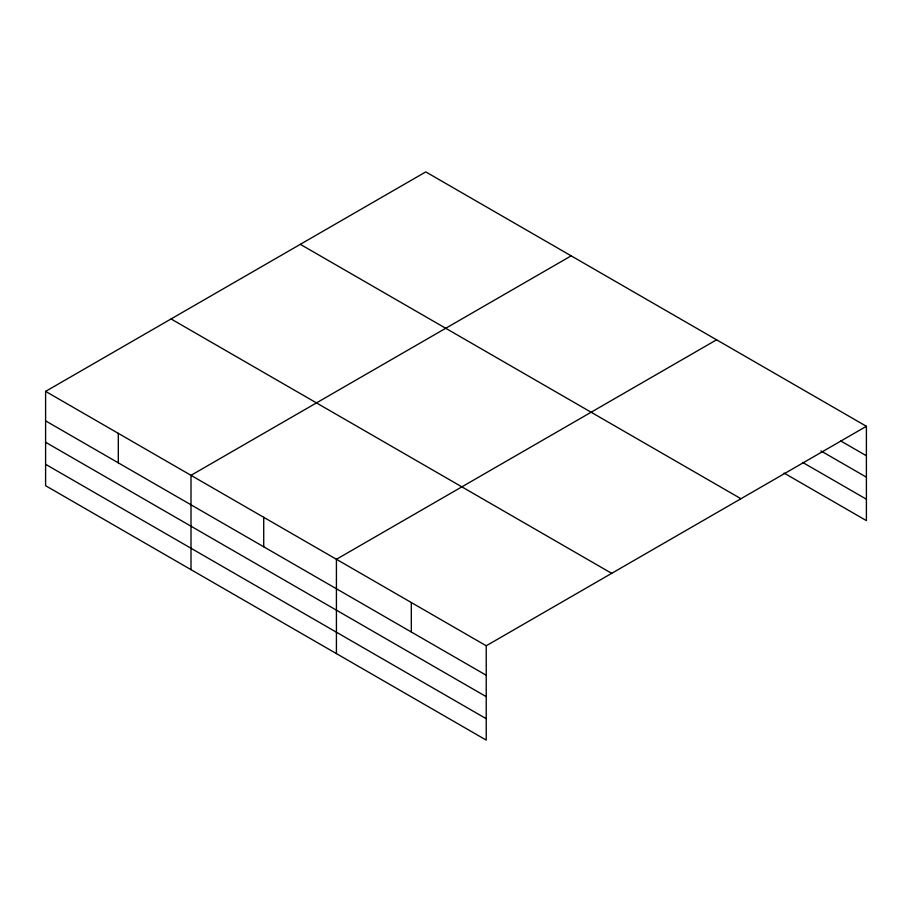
<?xml version="1.0" encoding="UTF-8"?>
<svg xmlns="http://www.w3.org/2000/svg" width="912" height="912" viewBox="0 0 912 912"><rect width="100%" height="100%" fill="white"/><g stroke="black" fill="none" stroke-linecap="round" stroke-linejoin="round"><path stroke-width="1.37" d="M486.233 696.654L486.233 645.776L45.6 391.385L45.6 485.708L486.233 740.099L486.233 696.654L45.6 442.263M45.6 391.385L425.767 171.901L866.4 426.292L866.4 520.615L784.126 473.111M571.174 255.85L191.007 475.334L191.007 569.658M716.581 339.8L336.425 559.284L336.425 653.608M486.233 645.776L866.4 426.292M840.613 440.884L866.4 455.772M820.96 450.938L866.4 477.17M802.549 462.35L866.4 499.217M300.31 244.325L740.943 498.727M171.057 318.949L611.69 573.352M45.6 420.865L486.233 675.256M45.6 464.311L486.233 718.702M411.323 602.536L411.323 632.016M263.716 517.309L263.716 546.79M118.309 433.36L118.309 462.84"/></g></svg>
